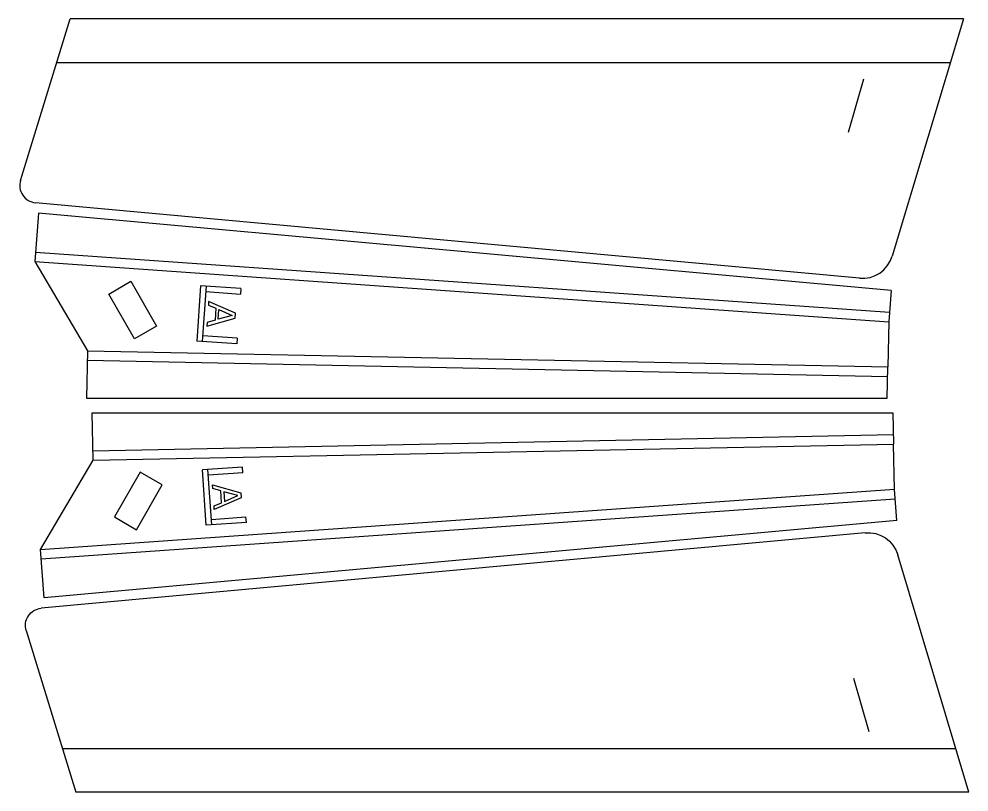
# Model space of a CAD drawing. Extents: x 7 to 943, y -78 to 420.
# Drawn here: x 7.3 to 442.9, y 13.1 to 367.5 of the extents above; entities that cross this region are included whole.
import ezdxf

# ---------------------------------------------------------------- set-up
doc = ezdxf.new("R2010")
doc.units = 0
doc.layers.add('Layer_1', color=7, linetype='CONTINUOUS')

msp = doc.modelspace()

# ---------------------------------------------------------------- linework, layer by layer
at = {"layer": 'Layer_1', "color": 7}
for p, q in [((8.009414, 293.55379), (30.82708, 367.541873)), ((440.327985, 367.541873), (30.82708, 367.541873)), ((440.327985, 367.541873), (407.667819, 258.776956)), ((394.491569, 339.90879), (387.485402, 315.49304)), ((392.681819, 248.648706), (14.867413, 283.309123)), ((16.168715, 278.487825), (14.612965, 256.326325)), ((407.159367, 243.012491), (16.168715, 278.487825)), ((14.612965, 256.326325), (38.690048, 215.389991)), ((48.490215, 241.424991), (58.618465, 247.245825)), ((58.618465, 247.245825), (70.387131, 226.756491)), ((60.258881, 220.946241), (48.490215, 241.424991)), ((407.159367, 243.012491), (406.196284, 228.746158)), ((70.387131, 226.756491), (60.258881, 220.946241)), ((406.196284, 228.746158), (405.77295, 208.023992)), ((38.690048, 215.389991), (38.245548, 193.683581)), ((405.45545, 193.683581), (405.77295, 208.023992)), ((38.245548, 193.683581), (405.45545, 193.683581)), ((41.284323, 165.21002), (40.839823, 186.91643)), ((40.839823, 186.91643), (408.049726, 186.91643)), ((408.049726, 186.91643), (408.367226, 172.576019)), ((408.790559, 151.853853), (408.367226, 172.576019)), ((17.20724, 124.273686), (41.284323, 165.21002)), ((62.853157, 159.65377), (51.08449, 139.17502)), ((72.981407, 153.84352), (62.853157, 159.65377)), ((61.21274, 133.354186), (72.981407, 153.84352)), ((409.753643, 137.58752), (408.790559, 151.853853)), ((409.753643, 137.58752), (18.76299, 102.112186)), ((51.08449, 139.17502), (61.21274, 133.354186)), ((395.276094, 131.951305), (17.461689, 97.290888)), ((18.76299, 102.112186), (17.20724, 124.273686)), ((442.922261, 13.058138), (410.262094, 121.823055)), ((10.60369, 87.046221), (33.421356, 13.058138)), ((397.085844, 40.691221), (390.079678, 65.106971)), ((442.922261, 13.058138), (33.421356, 13.058138))]:
    msp.add_line(p, q, dxfattribs=at)
at = {"layer": 'Layer_1', "color": 1}
for p, q in [((24.674675, 347.644489), (434.356643, 347.644489)), ((14.924919, 260.629107), (406.496935, 233.049835)), ((14.617542, 256.333169), (406.213443, 228.728308)), ((38.675725, 215.398345), (405.803967, 207.983713)), ((38.59383, 211.06422), (405.686308, 203.660608)), ((41.188105, 169.535791), (408.280584, 176.939403)), ((41.270001, 165.201666), (408.398242, 172.616298)), ((17.211818, 124.266842), (408.807718, 151.871703)), ((17.519194, 119.970904), (409.091211, 147.550176)), ((27.268951, 32.955522), (436.950918, 32.955522))]:
    msp.add_line(p, q, dxfattribs=at)
at = {"layer": 'Layer_1', "color": 3}
for p, q in [((90.590715, 245.213825), (88.823298, 219.877325)), ((108.963381, 243.922658), (90.590715, 245.213825)), ((93.130715, 245.033908), (91.352715, 219.697408)), ((92.950798, 242.504491), (108.794048, 241.393241)), ((108.963381, 243.922658), (108.794048, 241.393241)), ((94.241965, 238.059491), (94.125548, 236.355575)), ((94.125548, 236.355575), (97.565131, 234.863325)), ((106.592715, 232.566741), (94.241965, 238.059491)), ((97.565131, 234.863325), (97.184131, 229.391741)), ((98.665798, 229.815075), (98.983298, 234.260075)), ((105.047548, 231.593075), (98.665798, 229.815075)), ((98.983298, 234.260075), (105.047548, 231.593075)), ((106.433965, 230.323075), (106.592715, 232.566741)), ((93.437631, 226.608325), (106.433965, 230.323075)), ((93.564631, 228.396908), (93.437631, 226.608325)), ((97.184131, 229.391741), (93.564631, 228.396908)), ((107.375881, 221.126158), (91.532631, 222.226825)), ((107.195965, 218.586158), (88.823298, 219.877325)), ((107.375881, 221.126158), (107.195965, 218.586158)), ((109.79024, 162.013853), (91.417573, 160.722686)), ((109.970157, 159.473853), (109.79024, 162.013853)), ((93.18499, 135.386186), (91.417573, 160.722686)), ((95.72499, 135.566103), (93.94699, 160.902603)), ((109.970157, 159.473853), (94.126907, 158.373186)), ((96.158907, 152.203103), (96.031907, 153.991686)), ((96.031907, 153.991686), (109.02824, 150.276936)), ((99.778407, 151.20827), (96.158907, 152.203103)), ((100.159407, 145.736686), (99.778407, 151.20827)), ((107.641823, 149.006936), (101.260073, 150.784936)), ((101.260073, 150.784936), (101.577573, 146.339936)), ((101.577573, 146.339936), (107.641823, 149.006936)), ((109.02824, 150.276936), (109.18699, 148.03327)), ((96.719823, 144.244436), (100.159407, 145.736686)), ((96.83624, 142.54052), (96.719823, 144.244436)), ((109.18699, 148.03327), (96.83624, 142.54052)), ((111.557657, 136.677353), (93.18499, 135.386186)), ((95.545073, 138.09552), (111.388323, 139.20677)), ((111.557657, 136.677353), (111.388323, 139.20677))]:
    msp.add_line(p, q, dxfattribs=at)
at = {"layer": 'Layer_1', "color": 7}
for points in [[(8.0025, 293.550931), (7.296803, 291.26328), (7.660588, 288.779371), (8.99262, 286.790162)], [(8.99262, 286.790162), (10.324681, 284.800938), (12.482889, 283.51865), (14.866905, 283.29999)], [(392.683427, 248.64495), (399.452584, 248.024078), (405.722546, 252.256692), (407.677696, 258.76705)], [(395.277703, 131.955061), (402.046859, 132.575933), (408.316821, 128.343319), (410.271972, 121.832961)], [(11.586896, 93.809849), (12.918956, 95.799073), (15.077165, 97.081361), (17.461181, 97.300021)], [(10.596775, 87.04908), (9.891079, 89.336731), (10.254863, 91.82064), (11.586896, 93.809849)]]:
    msp.add_open_spline(points, degree=3, dxfattribs=at)

doc.saveas('drawing.dxf')
